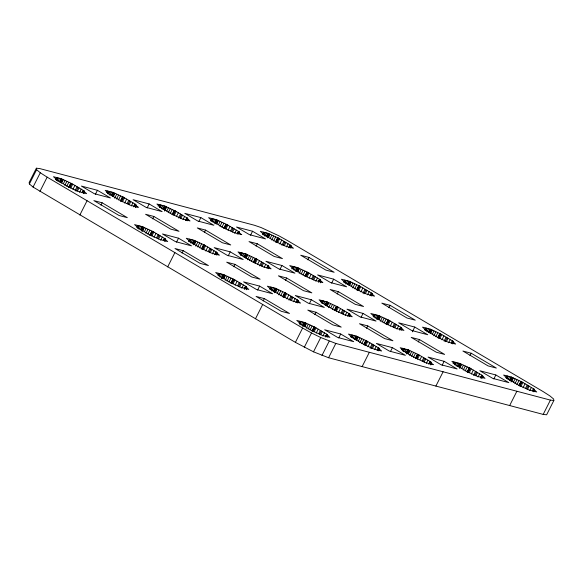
<?xml version="1.0" encoding="UTF-8"?>
<svg xmlns="http://www.w3.org/2000/svg" width="583" height="583" viewBox="0 0 583 583"><rect width="100%" height="100%" fill="white"/><g stroke="black" fill="none" stroke-linecap="round" stroke-linejoin="round"><path stroke-width="0.87" d="M36.372 168.203L29.15 182.508L29.383 183.988L33.063 187.063L295.392 342.359L313.508 351.826L328.593 357.743L543.188 414.404L546.628 414.797L553.85 400.492L553.617 399.012L549.937 395.937L543.065 391.543L287.608 240.641L278.703 235.714L261.031 227.523L254.407 225.257L39.812 168.596L36.372 168.203L36.612 169.689L29.383 183.988M33.063 187.063L40.285 172.765L36.612 169.689M39.935 191.457L47.157 177.159L40.285 172.765M56.048 179.185L56.85 177.596M56.274 180.147L57.477 177.764M56.901 180.307L58.103 177.924M57.877 181.466L59.481 178.289M59.255 181.83L60.858 178.653M59.881 181.998L61.485 178.821L71.775 183.587L84.346 191.013L83.274 190.728L82.473 192.317M60.144 182.151L61.747 178.974M60.719 182.494L62.33 179.316M61.302 182.836L62.906 179.659M61.565 182.989L63.168 179.812M63.35 183.762L64.953 180.584M64.822 185.409L66.826 181.43M66.746 186.32L68.75 182.341M68.699 187.281L70.703 183.302M68.867 187.325L70.871 183.353M69.231 187.42L71.243 183.448M69.603 187.515L71.607 183.543M69.771 187.566L71.775 183.587M70.754 188.141L72.758 184.17M72.911 189.417L74.923 185.445M75.076 190.692L77.08 186.72M76.052 191.275L78.064 187.303M77.437 191.064L79.048 187.879M79.601 192.339L81.205 189.162M82.159 192.82L83.369 190.437M82.64 192.368L83.442 190.772M83.26 192.973L84.061 191.384L83.274 190.728M83.799 193.52L84.601 191.931L84.061 191.384M79.849 215.04L87.078 200.734M95.423 194.27L97.427 190.298L110.406 197.958L94.373 193.731L81.401 186.064L97.427 190.298M106.383 192.477L107.185 190.881M100.961 205.187L102.163 202.804L127.305 217.656L119.027 215.47L93.892 200.618L102.163 202.804M107.76 192.835L108.562 191.246M107.986 193.796L109.189 191.413M108.613 193.964L109.815 191.581M109.582 195.123L111.193 191.945M110.967 195.487L112.57 192.31M111.586 195.648L113.197 192.47L123.487 197.243L136.058 204.669L134.986 204.385L133.784 206.768M111.856 195.808L113.459 192.63M112.432 196.15L114.035 192.966M113.007 196.486L114.618 193.308M113.27 196.646L114.88 193.469M114.662 198.213L116.666 194.241M116.527 199.058L118.538 195.086M118.451 199.969L120.462 195.997M120.411 200.931L122.415 196.959M120.579 200.975L122.583 197.003M120.943 201.077L122.955 197.098M121.315 201.171L123.319 197.2M121.483 201.215L123.487 197.243M122.459 201.798L124.471 197.819M124.624 203.073L126.628 199.102M127.181 203.554L128.792 200.377M128.165 204.13L129.776 200.953M129.149 204.713L130.752 201.536M131.306 205.988L132.917 202.811M133.871 206.469L135.074 204.086M133.952 206.812L135.154 204.429M134.717 206.112L135.518 204.524M134.964 206.63L135.766 205.041L134.986 204.385M135.511 207.176L136.313 205.588L135.766 205.041M135.803 207.606L136.611 206.018L136.313 205.588M137.143 227.086L137.945 225.497M147.135 207.92L149.139 203.948L162.118 211.614L146.085 207.38L133.106 199.714L149.139 203.948M137.369 228.048L138.572 225.665M137.996 228.215L139.199 225.832M138.973 229.374L140.576 226.197M140.35 229.738L141.953 226.561M140.977 229.899L142.58 226.721L152.877 231.495L165.448 238.921L164.37 238.636L163.568 240.225M141.239 230.059L142.842 226.874M141.815 230.402L143.425 227.217M141.997 231.531L144.001 227.559M142.66 230.897L144.263 227.72M144.446 231.67L146.056 228.485M158.088 206.127L158.897 204.538M152.666 218.844L153.876 216.461L179.01 231.305L170.739 229.126L145.597 214.274L153.876 216.461M145.918 233.309L147.922 229.338M159.465 206.491L160.274 204.903M159.691 207.453L160.901 205.07M160.318 207.614L161.52 205.231M147.842 234.22L149.846 230.249M161.294 208.772L162.897 205.595M162.672 209.137L164.282 205.959M149.795 235.182L151.799 231.211M149.962 235.226L151.966 231.254M163.298 209.304L164.902 206.127L175.199 210.893L187.77 218.319L186.691 218.035L190.043 220.972L182.027 218.858L171.737 214.085L159.166 206.666L160.238 206.943L156.893 204.006L164.902 206.127M150.334 235.328L152.338 231.349M163.561 209.457L165.171 206.28M150.698 235.423L152.71 231.451M150.866 235.466L152.877 231.495M164.144 209.8L165.747 206.622M164.719 210.142L166.323 206.965M151.85 236.049L153.854 232.07M164.581 211.09L166.585 207.118M166.774 211.068L168.378 207.891M154.007 237.325L156.018 233.353M168.239 212.715L170.243 208.736M156.572 237.806L158.175 234.628M157.556 238.381L159.159 235.204M170.163 213.626L172.174 209.647M158.54 238.964L160.143 235.787M172.116 214.588L174.128 210.609M172.284 214.631L174.295 210.66M172.655 214.726L174.66 210.755M173.02 214.821L175.031 210.849M173.187 214.872L175.199 210.893M160.697 240.24L162.3 237.062M174.171 215.448L176.183 211.476M163.262 240.721L164.464 238.338M163.736 240.269L164.537 238.68M176.336 216.723L178.34 212.751M164.355 240.881L165.157 239.292L164.37 238.636M164.894 241.428L165.696 239.839L165.157 239.292M178.493 217.998L180.497 214.027M179.877 217.787L181.481 214.61M180.861 218.37L182.464 215.185M183.018 219.645L184.622 216.468M185.489 220.425L186.786 217.743M185.656 220.469L186.859 218.078M186.677 220.279L187.478 218.691M187.216 220.826L188.025 219.237M176.518 242.171L178.529 238.199L191.501 245.866L175.476 241.632L162.497 233.965L178.529 238.199M167.664 266.905L174.885 252.607M182.056 253.095L183.259 250.712L208.401 265.556L200.129 263.378L174.987 248.526L183.259 250.712M188.856 240.743L189.657 239.154M198.839 221.576L200.851 217.605L213.823 225.264L197.797 221.037L184.818 213.371L200.851 217.605M189.081 241.705L190.284 239.314M189.708 241.865L190.911 239.482M190.685 243.024L192.288 239.846M192.062 243.388L193.665 240.211M192.689 243.556L194.292 240.378L204.582 245.144L217.153 252.57L216.082 252.286L219.434 255.223L211.418 253.109L201.128 248.336L188.557 240.917L189.628 241.194L186.276 238.258L194.292 240.378M192.951 243.709L194.554 240.531M193.126 244.845L195.13 240.874M194.103 244.394L195.713 241.216M194.372 244.547L195.975 241.369M195.757 246.113L197.761 242.142M204.378 232.493L205.58 230.11L230.722 244.962L222.451 242.776L197.309 227.924L205.58 230.11M197.63 246.966L199.634 242.987M210.776 220.935L211.979 218.552M211.403 221.103L212.606 218.72M212.03 221.27L213.232 218.887M199.554 247.877L201.558 243.898M213.006 222.429L214.61 219.252M214.384 222.793L215.987 219.616M201.507 248.839L203.511 244.86M201.674 248.883L203.678 244.911M215.01 222.954L216.614 219.776L226.904 224.55L239.475 231.976L238.403 231.691L237.201 234.075M202.039 248.977L204.05 245.006M214.872 223.908L216.876 219.937M202.41 249.072L204.414 245.1M202.578 249.123L204.582 245.144M215.848 223.457L217.459 220.272M216.431 223.792L218.035 220.614M203.562 249.699L205.566 245.727M216.694 223.952L218.297 220.775M218.479 224.725L220.09 221.547M205.719 250.974L207.73 247.003M219.951 226.364L221.955 222.393M208.284 251.455L209.887 248.278M209.261 252.038L210.871 248.861M221.875 227.275L223.879 223.304M210.244 252.621L211.855 249.437M223.828 228.237L225.832 224.266M223.996 228.281L226 224.309M224.36 228.383L226.372 224.404M224.732 228.478L226.736 224.506M224.9 228.521L226.904 224.55M212.409 253.896L214.012 250.712M225.883 229.104L227.887 225.125M214.879 254.669L216.169 251.994M215.047 254.72L216.249 252.33M228.04 230.38L230.052 226.408M216.06 254.531L216.869 252.942M216.606 255.077L217.408 253.488M230.606 230.861L232.209 227.683M231.589 231.436L233.193 228.259M232.566 232.019L234.177 228.842M234.73 233.295L236.334 230.117M237.288 233.776L238.498 231.393M237.769 233.324L238.571 231.735M238.389 233.936L239.19 232.347L238.403 231.691M218.246 274.994L219.048 273.405M228.23 255.828L230.234 251.856L243.213 259.515L227.181 255.288L214.209 247.622L230.234 251.856M218.865 275.161L219.674 273.565M219.091 276.116L220.301 273.733M220.068 277.275L221.678 274.097M221.445 277.639L223.056 274.462M221.671 278.601L223.683 274.629L233.972 279.395L246.543 286.821L245.472 286.537L248.817 289.474L240.801 287.361L230.511 282.587L217.94 275.169L219.011 275.446L215.666 272.509L223.683 274.629M221.934 278.754L223.945 274.782M222.917 278.302L224.521 275.125M223.493 278.645L225.096 275.468M223.755 278.798L225.359 275.621M225.147 280.365L227.151 276.393M239.19 254.028L239.992 252.439M233.768 266.744L234.971 264.361L260.113 279.213L251.834 277.027L226.7 262.175L234.971 264.361M227.013 281.21L229.024 277.238M240.568 254.392L241.369 252.803M250.552 235.226L252.563 231.254L265.535 238.921L249.502 234.687L236.53 227.02L252.563 231.254M240.794 255.354L241.996 252.971M241.413 255.522L242.623 253.139M228.937 282.128L230.948 278.149M242.79 255.886L244 253.503M243.767 257.045L245.377 253.867M230.89 283.09L232.901 279.111M231.057 283.134L233.069 279.162M244.394 257.205L246.004 254.028L256.294 258.801L268.865 266.227L267.794 265.943L271.139 268.88L263.13 266.766L252.833 261.993L240.262 254.567L241.34 254.851L237.988 251.914L246.004 254.028M231.429 283.229L233.433 279.257M244.656 257.365L246.266 254.181M231.794 283.323L233.805 279.352M231.961 283.374L233.972 279.395M245.239 257.708L246.842 254.523M245.815 258.043L247.418 254.866M232.945 283.95L234.956 279.978M246.077 258.203L247.688 255.026M247.469 259.77L249.473 255.791M235.109 285.225L237.113 281.254M256.09 246.15L257.292 243.767L282.434 258.612L274.156 256.433L249.021 241.581L257.292 243.767M249.335 260.616L251.346 256.644M262.889 233.798L263.691 232.209M263.115 234.76L264.318 232.377M237.667 285.706L239.278 282.529M263.742 234.92L264.944 232.537M238.651 286.289L240.254 283.112M251.258 261.527L253.27 257.555M264.718 236.079L266.322 232.901M239.635 286.872L241.238 283.688M266.096 236.443L267.699 233.266M253.211 262.488L255.223 258.517M253.379 262.532L255.39 258.56M266.715 236.611L268.326 233.433L278.616 238.199L291.187 245.625L290.115 245.341L288.913 247.731M253.751 262.634L255.755 258.655M266.985 236.764L268.588 233.586M254.122 262.729L256.126 258.757M254.29 262.773L256.294 258.801M241.792 288.148L243.403 284.963M267.16 237.9L269.164 233.929M268.136 237.449L269.747 234.271M255.267 263.356L257.278 259.377M268.399 237.602L270.009 234.424M244.262 288.92L245.56 286.246M244.43 288.971L245.64 286.581M270.191 238.374L271.795 235.197M244.802 289.066L246.004 286.683M257.431 264.631L259.435 260.659M245.45 288.782L246.252 287.193M246.288 289.758L247.09 288.17M271.656 240.021L273.667 236.042M259.588 265.906L261.599 261.935M260.973 265.688L262.576 262.51M273.587 240.932L275.591 236.953M261.956 266.271L263.56 263.093M275.54 241.894L277.544 237.915M275.708 241.938L277.712 237.966M276.072 242.032L278.084 238.061M276.444 242.127L278.448 238.156M276.612 242.178L278.616 238.199M264.114 267.546L265.724 264.369M277.595 242.754L279.6 238.782M266.679 268.027L267.881 265.644M267.16 267.575L267.961 265.986M279.753 244.029L281.757 240.058M267.772 268.187L268.574 266.599M268.318 268.734L269.12 267.145M257.613 290.079L259.624 286.107L272.596 293.766L256.571 289.54L243.592 281.873L259.624 286.107M281.91 245.305L283.921 241.333M283.294 245.093L284.905 241.916M284.278 245.676L285.881 242.492M286.435 246.952L288.046 243.774M289 247.432L290.203 245.049M289.081 247.775L289.882 246.179M263.152 300.996L264.354 298.613L289.496 313.465L281.225 311.278L256.083 296.426L264.354 298.613M290.094 247.586L290.895 245.997L290.115 245.341M269.951 288.643L270.752 287.055M279.942 269.477L281.946 265.505L294.925 273.172L278.893 268.938L265.914 261.271L281.946 265.505M290.64 248.132L291.442 246.543L290.895 245.997M270.177 289.605L271.379 287.222M255.478 318.777L262.7 304.479M270.804 289.773L272.006 287.39M271.78 290.932L273.383 287.754M273.157 291.296L274.761 288.111M273.784 291.456L275.387 288.279L285.685 293.052L298.248 300.478L297.177 300.194L300.529 303.131L292.513 301.017L282.223 296.244L269.652 288.818L270.723 289.102L267.371 286.166L275.387 288.279M274.046 291.617L275.65 288.432M274.221 292.753L276.233 288.774M275.205 292.294L276.808 289.117M275.468 292.455L277.071 289.277M277.253 293.227L278.863 290.043M285.473 280.401L286.683 278.018L311.818 292.863L303.546 290.684L278.404 275.832L286.683 278.018M278.725 294.867L280.729 290.895M291.872 268.843L293.081 266.46M292.899 268.216L293.701 266.62M293.125 269.171L294.328 266.788M280.649 295.778L282.653 291.806M294.102 270.33L295.705 267.152M295.479 270.694L297.082 267.517M282.602 296.74L284.606 292.768M282.77 296.783L284.774 292.812M295.705 271.656L297.709 267.684L308.006 272.45L320.577 279.876L319.499 279.592L318.296 281.975M283.141 296.885L285.145 292.906M296.368 271.015L297.971 267.837M283.506 296.98L285.517 293.009M283.673 297.024L285.685 293.052M296.944 271.357L298.554 268.18M297.527 271.7L299.13 268.523M284.657 297.607L286.661 293.628M297.789 271.853L299.392 268.676M299.174 273.42L301.185 269.448M286.814 298.882L288.825 294.911M307.795 259.799L309.005 257.416L334.139 272.268L325.868 270.082L300.726 255.23L309.005 257.416M301.047 274.272L303.051 270.293M288.979 300.158L290.983 296.186M290.363 299.939L291.966 296.762M302.971 275.183L304.975 271.204M291.34 300.522L292.95 297.345M304.924 276.145L306.928 272.166M305.091 276.189L307.095 272.217M305.463 276.284L307.467 272.312M305.827 276.378L307.839 272.407M305.995 276.429L308.006 272.45M293.504 301.797L295.107 298.62M306.979 277.005L308.983 273.033M295.975 302.577L297.272 299.895M296.142 302.621L296.944 301.032M309.143 278.28L311.147 274.309M297.162 302.439L297.964 300.85M297.702 302.985L298.503 301.396M311.701 278.761L313.304 275.584M312.685 279.344L314.288 276.167M313.669 279.927L315.272 276.743M315.826 281.203L317.429 278.018M318.391 281.684L319.593 279.301M318.464 282.026L319.666 279.636M319.484 281.837L320.286 280.248L319.499 279.592M299.341 322.895L300.143 321.306M309.325 303.728L311.337 299.757L324.308 307.423L308.276 303.189L295.304 295.523L311.337 299.757M299.968 323.062L300.77 321.473M320.322 282.821L321.124 281.225L320.286 280.248M299.786 324.818L301.396 321.641M301.163 325.183L302.774 322.005M302.541 325.547L304.151 322.363M302.766 326.502L304.778 322.53L315.068 327.303L327.639 334.729L326.567 334.445L329.912 337.382L321.903 335.269L311.606 330.495L299.035 323.069L300.114 323.354L296.762 320.417L304.778 322.53M303.43 325.868L305.04 322.683M295.392 342.359L302.613 328.054L47.157 177.159M304.013 326.203L305.616 323.026M304.588 326.546L306.199 323.368M304.851 326.706L306.461 323.529M306.243 328.273L308.247 324.294M320.286 301.936L321.087 300.347M314.864 314.652L316.066 312.269L341.208 327.114L332.929 324.935L307.795 310.083L316.066 312.269M308.108 329.118L310.12 325.146M321.663 302.3L322.465 300.711M331.647 283.134L333.658 279.162L346.63 286.821L330.605 282.595L317.626 274.928L333.658 279.162M321.889 303.262L323.091 300.872M322.516 303.422L323.718 301.039M310.032 330.029L312.043 326.057M323.893 303.787L325.095 301.404M324.869 304.945L326.473 301.768M311.985 330.991L313.997 327.019M312.153 331.035L314.164 327.063M325.496 305.113L327.099 301.936L337.389 306.702L349.96 314.128L348.889 313.843L347.687 316.226M304.297 347.286L311.519 332.98L302.613 328.054M312.524 331.137L314.529 327.158M325.759 305.266L327.362 302.089M312.896 331.231L314.9 327.26M313.064 331.275L315.068 327.303M326.334 305.609L327.938 302.431M326.91 305.951L328.521 302.774M314.04 331.858L316.052 327.879M327.172 306.104L328.783 302.927M328.564 307.671L330.568 303.699M316.205 333.133L318.209 329.162M337.185 294.051L338.388 291.668L363.53 306.52L355.258 304.333L330.116 289.481L338.388 291.668M330.838 307.722L332.441 304.545M343.985 281.698L344.786 280.11M344.21 282.66L345.413 280.277M318.763 333.614L320.373 330.437M344.837 282.828L346.04 280.445M319.746 334.19L321.357 331.013M332.361 309.435L334.365 305.456M345.814 283.987L347.417 280.809M320.73 334.773L322.333 331.596M347.191 284.351L348.794 281.174M334.314 310.396L336.318 306.418M313.508 351.826L320.737 337.521L335.815 343.445L550.41 400.106L553.85 400.492M334.482 310.44L336.486 306.469M347.818 284.511L349.421 281.334L359.711 286.107L372.282 293.533L371.211 293.249L374.563 296.186L366.547 294.072L356.257 289.299L343.686 281.873L344.757 282.157L341.405 279.221L349.421 281.334M334.846 310.535L336.857 306.563M348.08 284.672L349.683 281.487M335.218 310.63L337.222 306.658M335.385 310.681L337.389 306.702M322.887 336.048L324.498 332.871M348.656 285.014L350.259 281.829M349.232 285.349L350.842 282.172M336.369 311.256L338.373 307.285M349.501 285.51L351.104 282.332M325.365 336.828L326.655 334.146M325.533 336.872L326.735 334.489M351.287 286.282L352.89 283.098M338.526 312.532L340.53 308.56M326.546 336.69L327.347 335.101M327.092 337.236L327.894 335.648M352.759 287.922L354.763 283.95M341.091 313.013L342.695 309.835M342.068 313.596L343.679 310.418M354.683 288.833L356.687 284.861M321.969 355.477L329.191 341.172M343.052 314.179L344.655 310.994M356.636 289.795L358.64 285.823M356.803 289.838L358.807 285.867M357.168 289.94L359.179 285.962M357.539 290.035L359.543 286.064M357.707 290.079L359.711 286.107M345.216 315.454L346.819 312.269M358.691 290.662L360.695 286.683M347.774 315.935L348.977 313.552M348.255 315.476L349.057 313.887M360.848 291.937L362.859 287.966M348.867 316.088L349.676 314.499L348.889 313.843M328.593 357.743L335.815 343.445M349.414 316.635L350.215 315.046L349.676 314.499M338.716 337.98L340.72 334.008L353.699 341.674L337.666 337.44L324.687 329.774L340.72 334.008M363.012 293.213L365.016 289.241M363.989 293.788L366 289.817M365.373 293.577L366.984 290.4M367.538 294.852L369.141 291.675M370.008 295.632L371.298 292.95M370.176 295.676L370.977 294.087M371.196 295.494L371.998 293.905M351.046 336.551L351.855 334.963M361.037 317.385L363.041 313.414L376.02 321.073L359.988 316.846L347.016 309.179L363.041 313.414M371.735 296.04L372.537 294.451M351.272 337.513L352.482 335.123M351.899 337.674L353.101 335.291M353.276 338.038L354.479 335.655M354.253 339.197L355.856 336.019M354.879 339.364L356.483 336.187L366.78 340.953L379.351 348.379L378.272 348.095L381.625 351.032L373.608 348.918L363.318 344.145L350.747 336.719L351.819 337.003L348.474 334.066L356.483 336.187M355.142 339.517L356.745 336.34M355.725 339.86L357.328 336.683M356.3 340.202L357.904 337.025M356.563 340.355L358.166 337.178M358.348 341.128L359.959 337.951M366.569 328.302L367.778 325.919L392.913 340.771L384.642 338.585L359.5 323.733L367.778 325.919M359.82 342.768L361.824 338.796M373.375 315.95L374.177 314.361M373.594 316.912L374.803 314.529M374.22 317.079L375.43 314.696M361.744 343.686L363.756 339.707M375.197 318.238L376.807 315.06M376.574 318.602L378.185 315.418M363.697 344.648L365.709 340.669M363.865 344.691L365.876 340.712M376.8 319.557L378.812 315.585L389.101 320.358L401.672 327.784L400.601 327.5L399.391 329.883M364.237 344.786L366.241 340.815M377.463 318.923L379.074 315.738M364.601 344.881L366.612 340.909M364.769 344.925L366.78 340.953M378.046 319.265L379.65 316.081M378.622 319.601L380.225 316.423M365.752 345.508L367.764 341.536M378.884 319.761L380.488 316.584M380.276 321.328L382.28 317.349M367.917 346.783L369.921 342.811M388.897 307.707L390.1 305.324L415.242 320.169L406.963 317.99L381.829 303.138L390.1 305.324M382.142 322.173L384.153 318.201M370.074 348.058L372.078 344.087M371.058 348.641L373.062 344.67M362.123 366.598L369.345 352.3M384.066 323.084L386.077 319.112M372.442 348.423L374.046 345.245M386.019 324.046L388.03 320.074M386.186 324.09L388.198 320.118M386.558 324.192L388.562 320.213M386.93 324.286L388.934 320.315M387.097 324.33L389.101 320.358M374.599 349.705L376.203 346.521M388.074 324.913L390.085 320.934M377.07 350.478L378.367 347.803M377.638 349.727L378.44 348.138M390.238 326.189L392.242 322.217M378.258 350.339L379.059 348.751M378.797 350.886L379.606 349.297M392.796 326.669L394.407 323.492M393.78 327.245L395.383 324.068M394.764 327.828L396.367 324.651M396.921 329.103L398.532 325.926M399.486 329.584L400.689 327.201M399.559 329.927L400.769 327.544M400.579 329.745L401.381 328.156L400.601 327.5M390.421 351.636L392.432 347.665L405.404 355.324L389.378 351.097L376.399 343.431L392.432 347.665M401.126 330.291L401.927 328.703L401.381 328.156M401.381 349.836L402.183 348.248M402.758 350.201L403.56 348.612M412.341 331.829L414.753 327.063L427.725 334.729L411.7 330.495L398.721 322.829L414.753 327.063M402.984 351.163L404.187 348.78M403.611 351.33L404.813 348.947M404.988 351.695L406.191 349.312M405.965 352.853L407.568 349.669M406.591 353.014L408.195 349.836L418.485 354.61L431.056 362.036L429.984 361.751L428.782 364.135M406.453 353.968L408.457 349.989M407.43 353.509L409.04 350.332M408.013 353.852L409.616 350.675M408.275 354.012L409.878 350.835M409.66 355.579L411.664 351.6M418.281 341.959L419.483 339.576L444.625 354.42L436.354 352.241L411.212 337.389L419.483 339.576M411.532 356.424L413.536 352.453M425.08 329.606L425.882 328.018M425.306 330.568L426.508 328.178M425.933 330.729L427.135 328.346M413.456 357.335L415.46 353.364M426.909 331.887L428.512 328.71M428.286 332.252L429.89 329.074M415.409 358.297L417.413 354.326M415.577 358.341L417.581 354.369M428.913 332.419L430.516 329.242L440.814 334.008L453.377 341.434L452.306 341.15L455.658 344.087L447.642 341.973L437.352 337.2L424.781 329.781L425.852 330.058L422.5 327.121L430.516 329.242M415.941 358.443L417.953 354.464M429.175 332.572L430.779 329.395M416.313 358.538L418.317 354.566M416.481 358.581L418.485 354.61M429.751 332.915L431.362 329.738M430.334 333.257L431.937 330.08M417.464 359.164L419.469 355.185M430.597 333.41L432.2 330.233M432.382 334.183L433.992 331.006M420.022 359.645L421.633 356.468M433.854 335.823L435.858 331.851M422.187 360.921L423.79 357.743M423.171 361.496L424.774 358.319M435.778 336.741L437.782 332.762M424.147 362.079L425.758 358.902M437.731 337.703L439.735 333.724M437.899 337.746L439.903 333.775M438.27 337.841L440.274 333.87M438.635 337.936L440.646 333.964M438.802 337.987L440.814 334.008M426.311 363.355L427.915 360.177M439.786 338.563L441.79 334.591M428.869 363.836L430.079 361.453M429.35 363.384L430.152 361.795M429.722 363.479L430.524 361.89M441.943 339.838L443.955 335.866M429.97 363.996L430.771 362.407L429.984 361.751M430.509 364.543L431.311 362.954L430.771 362.407M430.808 364.973L431.609 363.384L431.311 362.954M444.108 341.113L446.112 337.142M445.091 341.696L447.095 337.725M446.469 341.485L448.079 338.3M448.633 342.76L450.236 339.576M451.191 343.241L452.401 340.858M451.672 342.782L452.474 341.193M452.291 343.394L453.093 341.806M452.831 343.941L453.632 342.352M442.133 365.286L444.137 361.314L457.116 368.981L441.083 364.747L428.111 357.08L444.137 361.314M435.887 386.077L443.116 371.772M453.093 363.493L453.895 361.905M454.47 363.858L455.272 362.269M454.696 364.82L455.899 362.429M455.323 364.98L456.525 362.597M456.292 366.139L457.903 362.961M457.677 366.503L459.28 363.326M458.296 366.671L459.907 363.493L470.197 368.259L482.768 375.685L481.696 375.401L485.049 378.338L477.032 376.224L466.735 371.451L454.164 364.025L455.243 364.309L451.891 361.373L459.907 363.493M458.566 366.824L460.169 363.646M459.142 367.166L460.745 363.989M459.717 367.509L461.328 364.331M459.579 368.456L461.59 364.484M461.772 368.434L463.376 365.257M469.993 355.608L471.195 353.225L496.337 368.077L488.066 365.891L462.924 351.039L471.195 353.225M463.237 370.074L465.249 366.102M465.161 370.992L467.172 367.013M467.121 371.954L469.126 367.975M467.289 371.998L469.293 368.019M467.653 372.092L469.665 368.121M468.025 372.187L470.029 368.216M468.193 372.231L470.197 368.259M469.169 372.814L471.181 368.842M471.334 374.089L473.338 370.118M473.491 375.365L475.502 371.393M474.875 375.153L476.486 371.976M475.859 375.729L477.462 372.552M478.016 377.012L479.627 373.827M480.494 377.784L481.784 375.109M480.662 377.835L481.864 375.445M481.274 378.44L482.476 376.057M482.221 378.192L483.023 376.603M493.845 378.943L495.849 374.971L508.828 382.63L492.795 378.403L479.816 370.737L495.849 374.971M506.175 377.507L506.984 375.918M506.401 378.469L507.611 376.086M507.028 378.637L508.23 376.254M508.004 379.795L509.608 376.618M509.382 380.16L510.992 376.975M510.008 380.32L511.612 377.143L521.909 381.916L534.48 389.342L533.401 389.058L536.754 391.995L528.737 389.881L518.447 385.108L505.876 377.682L506.948 377.966L503.603 375.029L511.612 377.143M510.271 380.48L511.881 377.296M510.854 380.816L512.457 377.638M511.029 381.952L513.033 377.981M511.692 381.318L513.295 378.141M513.485 382.091L515.088 378.906M514.949 383.731L516.953 379.759M516.873 384.642L518.885 380.67M518.826 385.603L520.838 381.632M518.994 385.647L521.005 381.676M519.366 385.749L521.37 381.77M509.659 405.557L516.881 391.251M519.73 385.844L521.741 381.872M519.898 385.888L521.909 381.916M520.881 386.471L522.893 382.492M523.046 387.746L525.05 383.774M525.604 388.227L527.207 385.05M526.587 388.803L528.191 385.625M527.571 389.386L529.175 386.208M529.728 390.661L531.332 387.484M532.294 391.142L533.496 388.759M532.767 390.69L533.569 389.101M533.387 391.302L534.188 389.714M533.926 391.849L534.735 390.26M543.188 414.404L550.41 400.106M61.485 178.821L53.468 176.7L56.821 179.637L55.749 179.36L68.32 186.779L78.61 191.552L86.627 193.665L84.601 191.931M113.197 192.47L105.18 190.357L108.533 193.294L107.454 193.009L120.025 200.435L130.322 205.209L138.339 207.322L136.611 206.018M216.614 219.776L208.597 217.663L211.95 220.6L210.878 220.316L223.449 227.742L233.739 232.515L241.756 234.628L240.072 233.637L239.19 232.347M268.326 233.433L260.31 231.313L263.662 234.249L262.59 233.972L275.154 241.391L285.451 246.164L293.468 248.278L291.442 246.543M142.58 226.721L134.564 224.608L137.916 227.545L136.845 227.261L149.416 234.687L159.706 239.46L167.722 241.573L165.696 239.839M297.709 267.684L289.7 265.564L293.045 268.501L291.974 268.224L304.545 275.642L314.835 280.416L322.851 282.529L321.124 281.225M327.099 301.936L319.083 299.815L322.435 302.752L321.364 302.475L333.928 309.894L344.225 314.667L352.241 316.78L350.215 315.046M378.812 315.585L370.795 313.472L374.14 316.409L373.069 316.124L385.64 323.55L395.93 328.324L403.946 330.437L401.927 328.703M408.195 349.836L400.178 347.723L403.531 350.66L402.459 350.376L415.03 357.802L425.32 362.575L433.337 364.688L431.609 363.384M311.519 332.98L320.737 337.521"/></g></svg>
